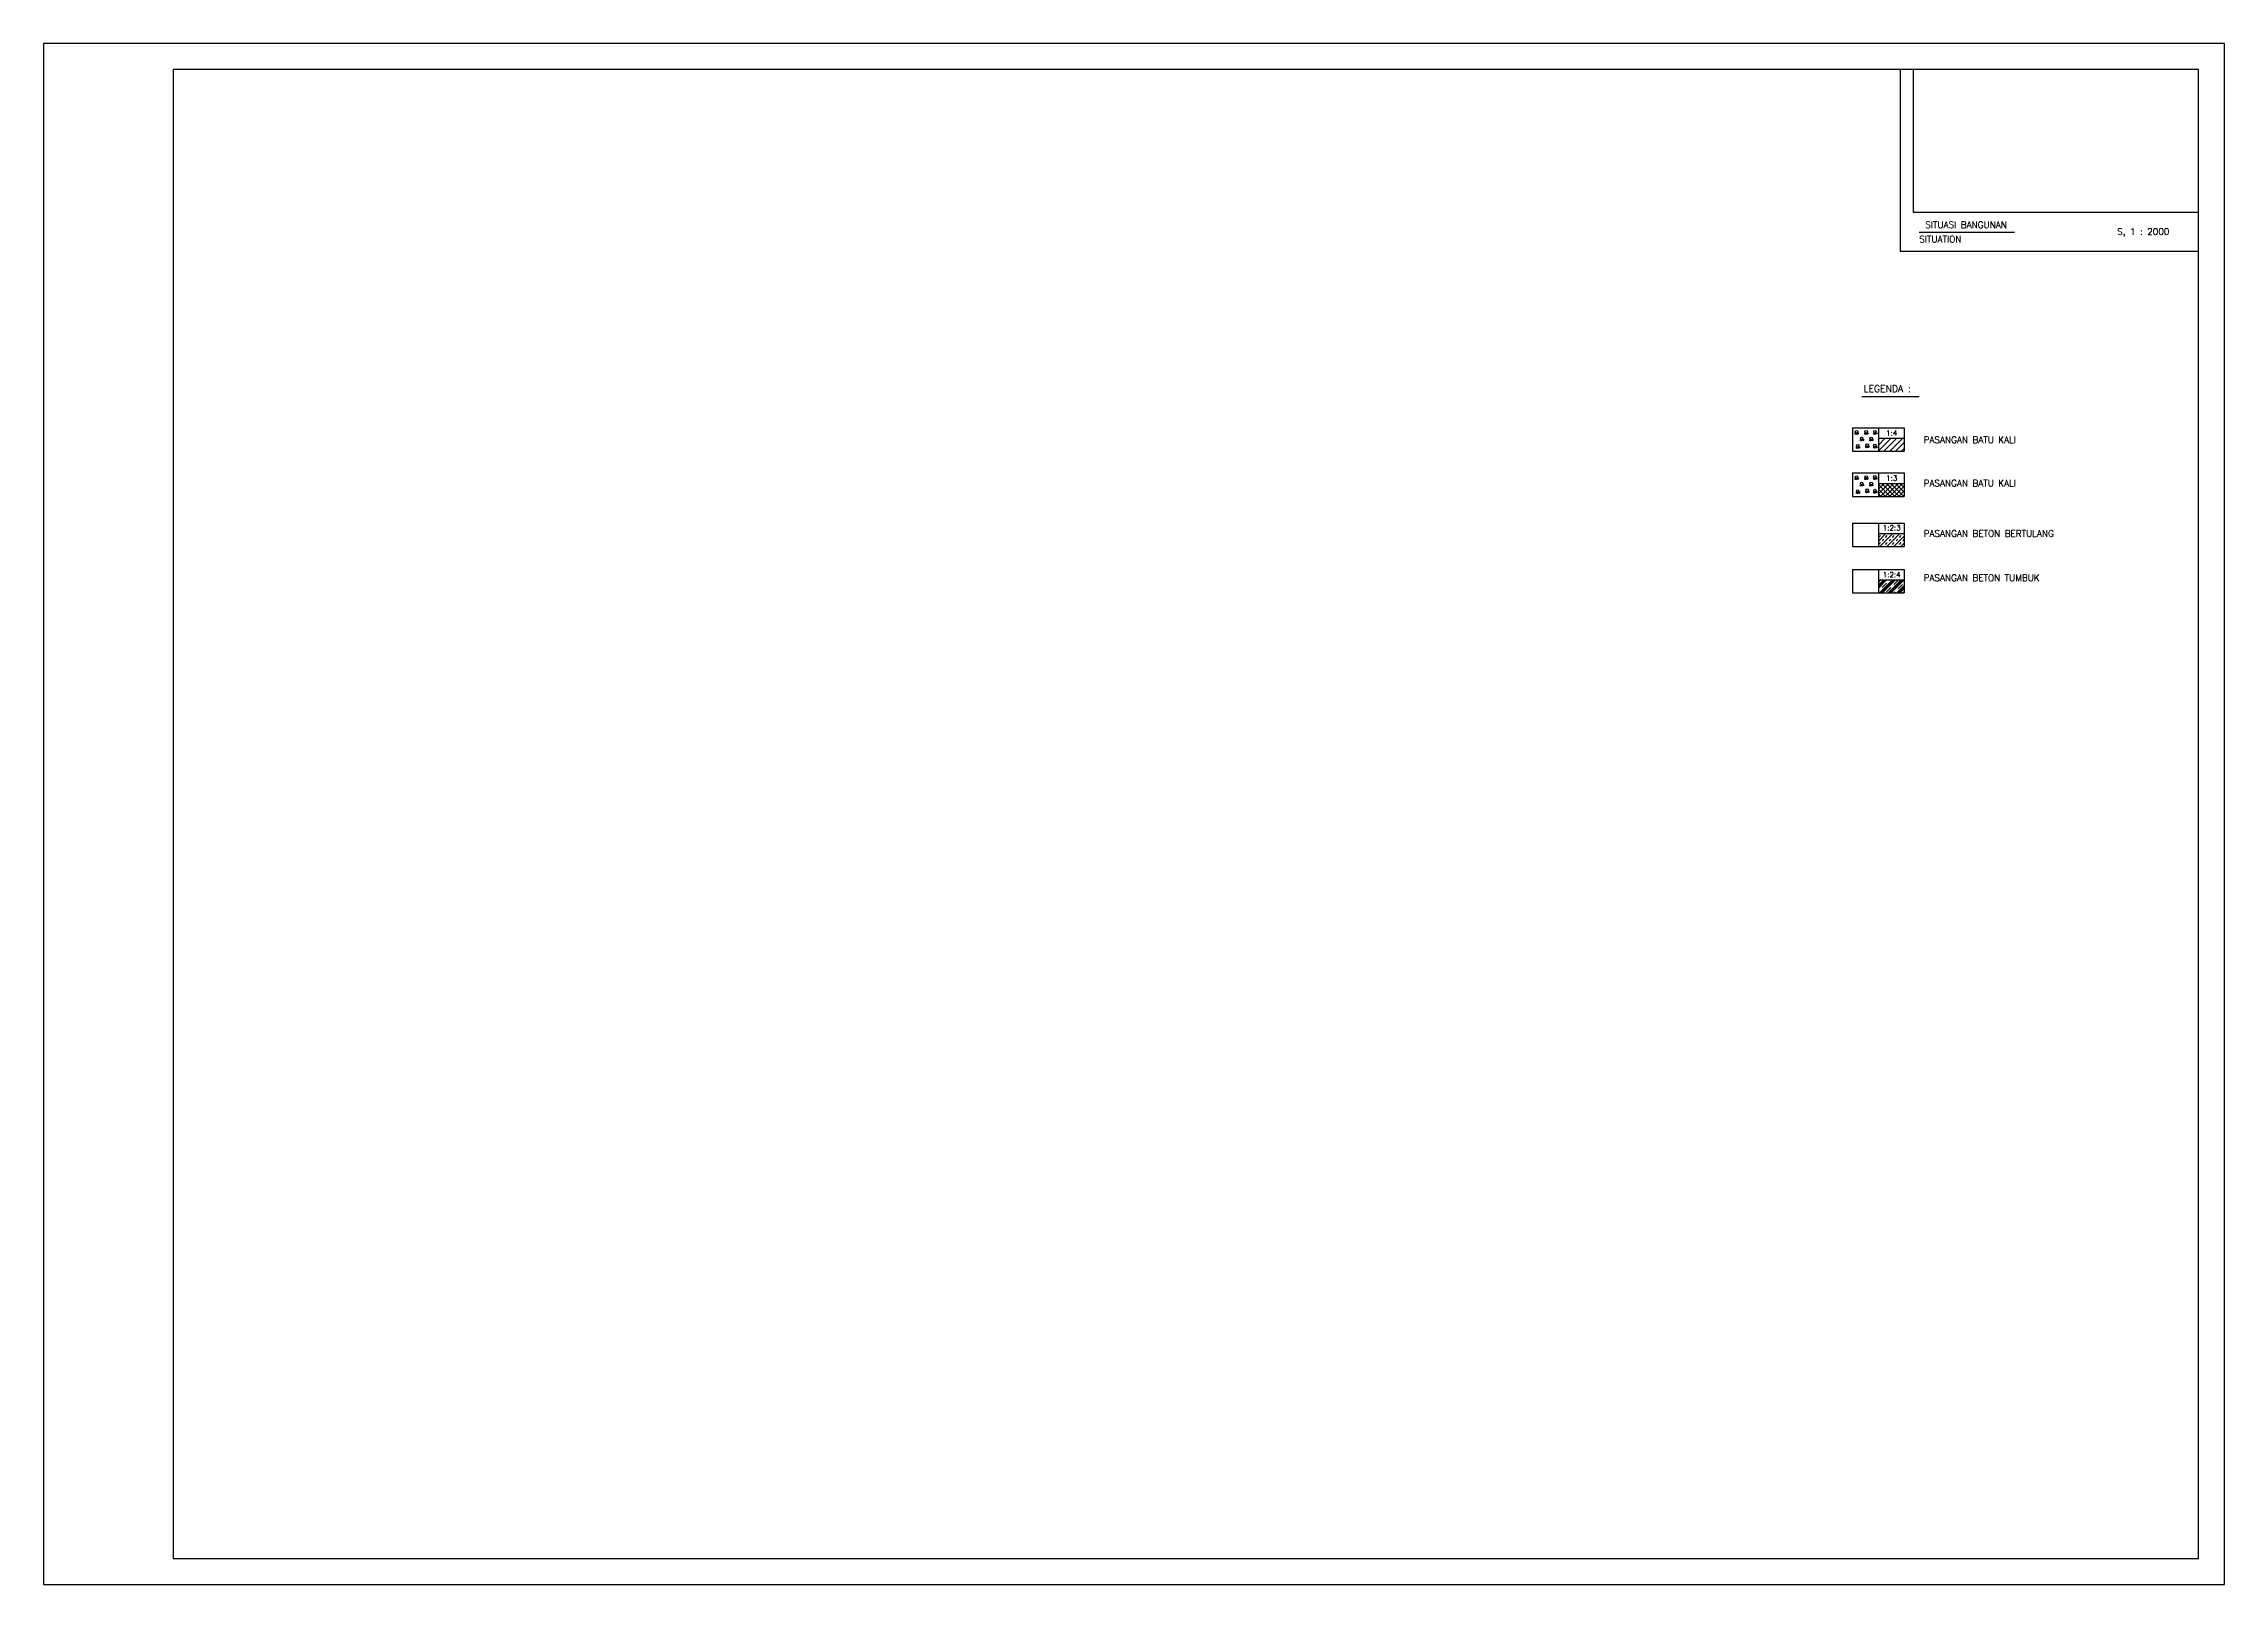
# Model space of a CAD drawing. Header units: metres. Extents: x -297.6 to -213.5, y 361.7 to 421.1.
import ezdxf
from ezdxf.enums import TextEntityAlignment as Align

# ---------------------------------------------------------------- set-up
doc = ezdxf.new("R2010")
doc.units = ezdxf.units.M
doc.header["$MEASUREMENT"] = 0
doc.layers.get('0').update_dxf_attribs({"linetype": 'CONTINUOUS'})
doc.layers.add('kopatas', color=7, linetype='CONTINUOUS')
doc.styles.get("Standard").update_dxf_attribs({"font": 'Simplex.shx', "width": 0.8})

msp = doc.modelspace()

# ---------------------------------------------------------------- hatches: boundary and pattern name
at = {"linetype": 'Continuous'}
h = msp.add_hatch(dxfattribs=at)
h.set_pattern_fill('ANSI31', color=1, scale=0.05, style=0)
h.set_pattern_definition([(45, (-262.7087, 410.99413), (-0.1122532, 0.1122532), [])])
h.paths.add_polyline_path([(-225.819, 405.34), (-225.819, 405.84), (-226.819, 405.84), (-226.819, 405.34)])
h = msp.add_hatch(dxfattribs=at)
h.set_pattern_fill('ANSI37', color=1, style=0)
h.set_pattern_definition([(45, (4702.42499, 1359.7085), (-0.0883883476, 0.0883883476), []), (135, (4702.42499, 1359.7085), (-0.0883883476, -0.0883883476), [])])
h.paths.add_polyline_path([(-225.819, 403.602), (-225.819, 404.102), (-226.819, 404.102), (-226.819, 403.602)])
h = msp.add_hatch(dxfattribs=at)
h.set_pattern_fill('TRANS', color=1, scale=0.03, angle=45, style=0)
h.set_pattern_definition([(45, (-262.7087, 403.43271), (-0.1347038, 0.1347038), []), (45, (-262.77605, 403.50006), (-0.1347038, 0.1347038), [0.09525, -0.09525])])
h.paths.add_polyline_path([(-225.819, 401.665), (-225.819, 402.165), (-226.819, 402.165), (-226.819, 401.665)])
h = msp.add_hatch(dxfattribs=at)
h.set_pattern_fill('CLAY', color=1, scale=0.05, angle=45, style=0)
h.set_pattern_definition([(45, (-262.7087, 403.57175), (-0.1683798, 0.1683798), []), (45, (-262.73676, 403.59981), (-0.1683798, 0.1683798), []), (45, (-262.76482, 403.62788), (-0.1683798, 0.1683798), []), (45, (-262.82095, 403.684), (-0.1683798, 0.1683798), [0.238125, -0.15875])])
h.paths.add_polyline_path([(-225.819, 399.88), (-225.819, 400.38), (-226.819, 400.38), (-226.819, 399.88)])

# ---------------------------------------------------------------- linework, layer by layer
at = {"color": 4}
msp.add_line((-227.462, 407.45), (-225.251, 407.45), dxfattribs=at)
at = {"color": 3, "linetype": 'Continuous'}
for p, q in [((-227.819, 406.24), (-227.819, 405.34)), ((-227.819, 406.24), (-225.819, 406.24)), ((-226.819, 406.24), (-226.819, 405.34)), ((-225.819, 406.24), (-225.819, 405.34)), ((-226.819, 405.84), (-225.819, 405.84)), ((-227.819, 405.34), (-225.819, 405.34)), ((-227.819, 404.502), (-227.819, 403.602)), ((-227.819, 404.502), (-225.819, 404.502)), ((-226.819, 404.502), (-226.819, 403.602)), ((-226.819, 404.102), (-225.819, 404.102)), ((-225.819, 404.502), (-225.819, 403.602)), ((-227.819, 403.602), (-225.819, 403.602)), ((-227.819, 402.565), (-225.819, 402.565)), ((-227.819, 402.565), (-227.819, 401.665)), ((-226.819, 402.565), (-226.819, 401.665)), ((-226.819, 402.165), (-225.819, 402.165)), ((-225.819, 402.565), (-225.819, 401.665)), ((-227.819, 401.665), (-225.819, 401.665)), ((-227.819, 400.78), (-227.819, 399.88)), ((-227.819, 400.78), (-225.819, 400.78)), ((-226.819, 400.78), (-226.819, 399.88)), ((-226.819, 400.38), (-225.819, 400.38)), ((-225.819, 400.78), (-225.819, 399.88)), ((-227.819, 399.88), (-225.819, 399.88))]:
    msp.add_line(p, q, dxfattribs=at)
at = {"color": 2}
msp.add_lwpolyline([(-297.575, 361.655), (-213.475, 361.655), (-213.475, 421.055), (-297.575, 421.055)], close=True, dxfattribs=at)
at = {"color": 6}
msp.add_lwpolyline([(-292.575, 362.655), (-214.475, 362.655), (-214.475, 420.055), (-292.575, 420.055)], close=True, dxfattribs=at)
at = {"color": 3, "linetype": 'Continuous'}
for centre, radius in [((-227.662, 406.088), 0.0494), ((-227.614, 405.547), 0.0494), ((-227.614, 406.026), 0.0314), ((-227.566, 405.485), 0.0314), ((-227.464, 405.837), 0.0494), ((-227.416, 405.775), 0.0314), ((-227.29, 406.088), 0.0494), ((-227.252, 405.576), 0.0494), ((-227.242, 406.026), 0.0314), ((-227.203, 405.514), 0.0314), ((-227.097, 405.837), 0.0494), ((-227.049, 405.775), 0.0314), ((-226.952, 406.093), 0.0494), ((-226.952, 405.562), 0.0494), ((-226.904, 406.031), 0.0314), ((-226.904, 405.5), 0.0314), ((-227.662, 404.349), 0.0494), ((-227.614, 403.809), 0.0494), ((-227.614, 404.288), 0.0314), ((-227.566, 403.747), 0.0314), ((-227.464, 404.098), 0.0494), ((-227.416, 404.036), 0.0314), ((-227.29, 404.349), 0.0494), ((-227.252, 403.838), 0.0494), ((-227.242, 404.288), 0.0314), ((-227.203, 403.776), 0.0314), ((-227.097, 404.098), 0.0494), ((-227.049, 404.036), 0.0314), ((-226.952, 404.354), 0.0494), ((-226.952, 403.823), 0.0494), ((-226.904, 404.292), 0.0314), ((-226.904, 403.761), 0.0314)]:
    msp.add_circle(centre, radius, dxfattribs=at)
for centre in [(-227.684, 406.014), (-227.636, 405.473), (-227.486, 405.763), (-227.312, 406.014), (-227.274, 405.502), (-227.119, 405.763), (-226.974, 406.019), (-226.974, 405.488), (-227.684, 404.275), (-227.636, 403.735), (-227.486, 404.024), (-227.312, 404.275), (-227.274, 403.764), (-227.119, 404.024), (-226.974, 404.28), (-226.974, 403.749)]:
    msp.add_ellipse(centre, major_axis=(-0.0329, 0), ratio=0.833332, dxfattribs=at)
at = {"layer": 'kopatas', "color": 3, "linetype": 'Continuous', "ltscale": 0.03}
for p, q in [((-225.975, 420.055), (-225.975, 413.055)), ((-225.475, 420.055), (-225.475, 414.555)), ((-225.475, 414.555), (-214.475, 414.555)), ((-225.245, 413.784), (-221.564, 413.784)), ((-225.975, 413.055), (-214.475, 413.055))]:
    msp.add_line(p, q, dxfattribs=at)

# ---------------------------------------------------------------- texts
at = {"color": 4}
for s, p in [('SITUASI BANGUNAN', (-223.436, 414.072)), ('S, 1 : 2000', (-216.601, 413.809))]:
    msp.add_text(s, height=0.25, dxfattribs=at).set_placement(p, align=Align.MIDDLE_CENTER)
msp.add_text('SITUATION', height=0.25, dxfattribs=at).set_placement((-225.245, 413.518), align=Align.MIDDLE_LEFT)
for s, height, p in [('LEGENDA :', 0.26, (-227.387, 407.623)), ('PASANGAN BATU KALI', 0.25, (-225.076, 405.655)), ('PASANGAN BATU KALI', 0.25, (-225.076, 403.982)), ('PASANGAN BETON BERTULANG', 0.25, (-225.076, 402.042)), ('PASANGAN BETON TUMBUK', 0.25, (-225.076, 400.336))]:
    msp.add_text(s, height=height, dxfattribs=at).set_placement(p)
at = {"color": 3, "linetype": 'Continuous'}
for s, p in [('1:4', (-226.305, 405.944)), ('1:3', (-226.305, 404.206)), ('1:2:3', (-226.305, 402.288)), ('1:2:4', (-226.305, 400.484))]:
    msp.add_text(s, height=0.2, dxfattribs=at).set_placement(p, align=Align.CENTER)

doc.saveas('drawing.dxf')
